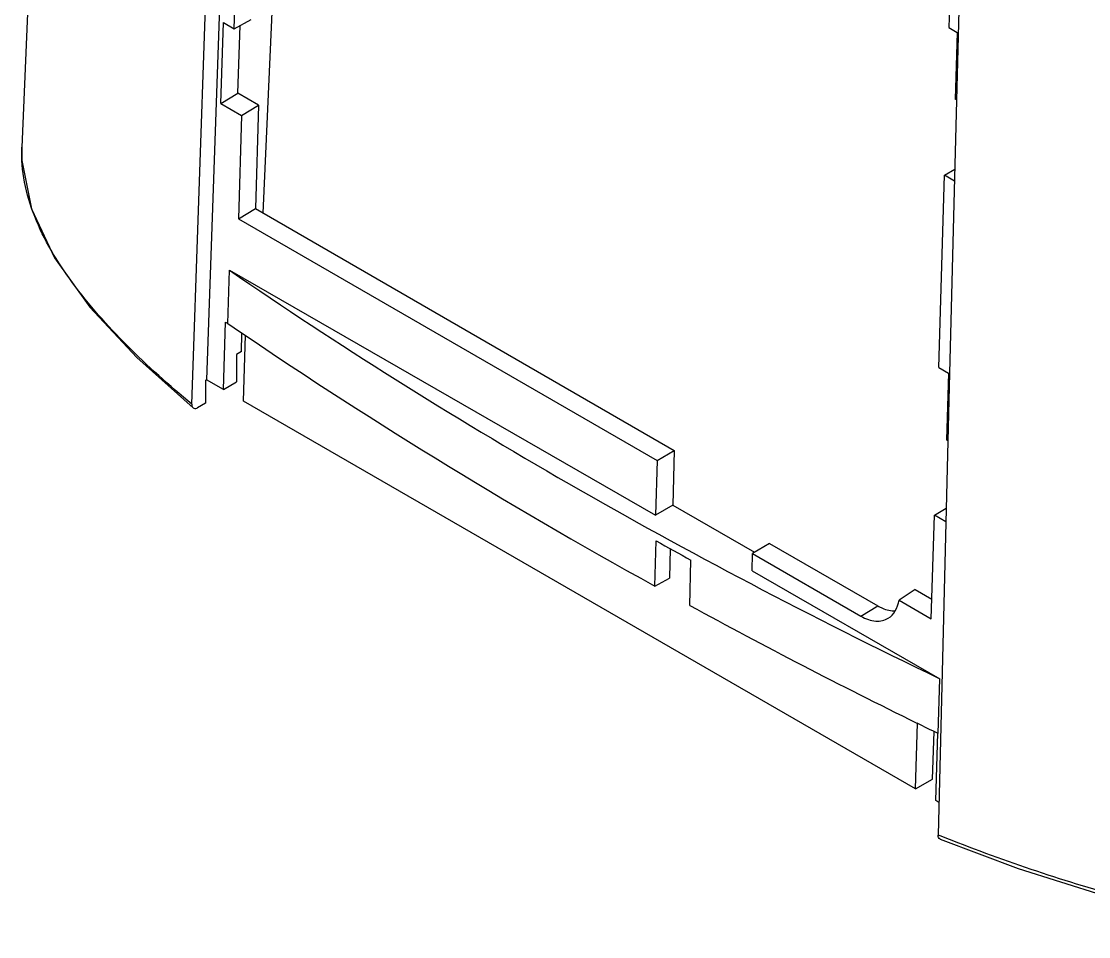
# Model space of a CAD drawing. Header units: millimetres. Extents: x 480 to 3134, y 272 to 1195.
# Drawn here: x 1159.9 to 1292.8, y 802.4 to 916.3 of the extents above; entities that cross this region are included whole.
import ezdxf

# ---------------------------------------------------------------- set-up
doc = ezdxf.new("R2010")
doc.units = ezdxf.units.MM

msp = doc.modelspace()

# ---------------------------------------------------------------- linework, layer by layer
at = {"color": 7, "linetype": 'Continuous'}
for p, q in [((1164.7, 1011.63), (1159.95, 900.68)), ((1181.12, 868.66), (1184.76, 976)), ((1186.49, 974.99), (1182.95, 871.72)), ((1190, 892.46), (1193.36, 968.26)), ((1186.39, 915.42), (1186.63, 923.72)), ((1276.71, 922.92), (1276.1, 898.46)), ((1275.52, 920.94), (1275.36, 915.57)), ((1184.74, 906.11), (1185.04, 916.2)), ((1185.04, 916.2), (1186.39, 915.42)), ((1186.39, 915.42), (1188.51, 916.56)), ((1186.86, 907.38), (1187.11, 915.81)), ((1275.36, 915.57), (1276.39, 914.97)), ((1276.39, 914.97), (1276.15, 906.67)), ((1184.74, 906.11), (1186.86, 907.38)), ((1189.41, 905.9), (1186.86, 907.38)), ((1276.3, 906.58), (1276.15, 906.67)), ((1184.74, 906.11), (1187.29, 904.63)), ((1187.29, 904.63), (1189.41, 905.9)), ((1189.41, 905.9), (1189.03, 893.02)), ((1187.29, 904.63), (1186.91, 891.75)), ((1276.1, 898.46), (1275.45, 872.53)), ((1274.1, 873.22), (1274.82, 897.17)), ((1274.82, 897.17), (1276.08, 897.93)), ((1276.05, 896.46), (1274.82, 897.17)), ((1186.91, 891.75), (1189.03, 893.02)), ((1189.03, 893.02), (1241.17, 862.92)), ((1186.91, 891.75), (1239.04, 861.65)), ((1185.6, 878.72), (1185.79, 885.35)), ((1185.79, 885.35), (1238.85, 854.83)), ((1185.05, 870.5), (1185.3, 878.89)), ((1185.3, 878.89), (1185.6, 878.72)), ((1187.28, 875.22), (1187.34, 877.45)), ((1187.56, 869.05), (1187.81, 877.26)), ((1174.26, 874.5), (1181.28, 868.21)), ((1187.28, 875.22), (1186.67, 874.87)), ((1186.67, 874.87), (1186.67, 871.44)), ((1274.1, 873.22), (1275.31, 872.53)), ((1182.83, 871.65), (1182.82, 868.8)), ((1182.83, 871.65), (1182.95, 871.72)), ((1185.05, 870.5), (1182.95, 871.72)), ((1275.45, 872.53), (1274.02, 815.02)), ((1275.31, 872.53), (1275.06, 864.23)), ((1185.05, 870.5), (1186.67, 871.44)), ((1271.21, 820.76), (1187.56, 869.05)), ((1182.82, 868.8), (1181.83, 868.23)), ((1275.24, 864.12), (1275.06, 864.23)), ((1239.04, 861.65), (1241.17, 862.92)), ((1241.17, 862.92), (1240.98, 856.1)), ((1239.04, 861.65), (1238.85, 854.83)), ((1240.98, 856.1), (1238.85, 854.83)), ((1240.98, 856.1), (1251.18, 850.23)), ((1273.56, 854.83), (1275.03, 855.71)), ((1273.17, 841.94), (1273.56, 854.83)), ((1274.99, 854), (1273.56, 854.83)), ((1238.74, 846.01), (1238.9, 851.65)), ((1240.66, 850.68), (1240.56, 846.99)), ((1253.04, 851.33), (1250.92, 850.07)), ((1253.04, 851.33), (1266.52, 843.55)), ((1243.1, 843.62), (1243.25, 849.26)), ((1250.85, 847.92), (1250.92, 850.07)), ((1250.92, 850.07), (1264.4, 842.28)), ((1250.85, 847.92), (1274.23, 834.48)), ((1238.74, 846.01), (1240.56, 846.99)), ((1271.18, 845.59), (1269.15, 844.26)), ((1271.18, 845.59), (1273.25, 844.4)), ((1269.15, 844.26), (1273.17, 841.94)), ((1264.4, 842.28), (1266.52, 843.55)), ((1274.04, 827.66), (1274.23, 834.48)), ((1271.21, 820.76), (1271.46, 828.94)), ((1273.33, 821.98), (1273.51, 827.92)), ((1273.72, 819.31), (1273.97, 827.7)), ((1273.97, 827.7), (1274.04, 827.66)), ((1271.21, 820.76), (1273.33, 821.98)), ((1274.12, 819.08), (1273.72, 819.31)), ((1274.41, 814.88), (1274.02, 815.02)), ((1274.4, 814.87), (1274.02, 815.02))]:
    msp.add_line(p, q, dxfattribs=at)
for points in [[(1159.95, 900.66), (1159.95, 899.01), (1161.14, 892.99), (1164.03, 886.89), (1168.42, 880.77), (1174.26, 874.5)], [(1274.27, 814.52), (1284, 810.87), (1294.52, 807.53), (1305.09, 804.9), (1315.67, 803.13), (1326.08, 802.36), (1336.06, 802.69), (1345.27, 804.07), (1353.8, 806.43), (1361.9, 809.8), (1369.79, 814.32), (1377.32, 819.97), (1384.25, 826.53), (1390.54, 833.78), (1396.27, 841.59), (1401.59, 850.02), (1406.63, 859.14), (1411.24, 868.52)]]:
    msp.add_lwpolyline(points, dxfattribs=at)
for centre, radius, start, end in [((1605.94, 1509.13), 758, 241.40061, 243.8074), ((1622.56, 1542.22), 795.02, 243.78477, 243.99379)]:
    msp.add_arc(centre, radius, start, end, dxfattribs=at)
for centre, major_axis, ratio, start_param, end_param in [((1736.05, 1162.33), (717.96, 12.91), 0.586307, -2.454526, -2.280009), ((1734.98, 1124.47), (717.26, -21.32), 0.556841, 3.856592, 3.965019), ((1735.14, 1130.11), (717.26, -21.32), 0.556841, -2.318166, -2.309802)]:
    msp.add_ellipse(centre, major_axis=major_axis, ratio=ratio, start_param=start_param, end_param=end_param, dxfattribs=at)
for points, knots in [([(1181.12, 868.66), (1178.32, 870.99), (1173.04, 875.71), (1167.22, 882.22), (1163.55, 887.73), (1161.46, 891.92), (1160.14, 896.25), (1159.89, 899.21), (1159.95, 900.66)], [0, 0, 0, 0, 0.275917, 0.536193, 0.659184, 0.776917, 0.889889, 1, 1, 1, 1]), ([(1181.12, 868.66), (1181.12, 868.61), (1181.12, 868.45), (1181.19, 868.28), (1181.28, 868.21)], [0, 0, 0, 0, 0.291744, 1, 1, 1, 1]), ([(1181.28, 868.21), (1181.33, 868.17), (1181.43, 868.13), (1181.53, 868.13), (1181.56, 868.13)], [0, 0, 0, 0, 0.731322, 1, 1, 1, 1]), ([(1181.56, 868.13), (1181.58, 868.14), (1181.68, 868.15), (1181.77, 868.19), (1181.83, 868.23)], [0, 0, 0, 0, 0.23049, 1, 1, 1, 1]), ([(1411.17, 868.56), (1408.88, 863.64), (1403.92, 853.8), (1395.03, 839.4), (1385.8, 827.98), (1376.71, 819.53), (1368.49, 813.54), (1358.75, 808.4), (1347.44, 804.64), (1334.96, 802.72), (1322.02, 802.72), (1309.28, 804.32), (1293.26, 807.96), (1281.78, 811.93), (1274.4, 814.87)], [0, 0, 0, 0, 0.096782, 0.196515, 0.301645, 0.357794, 0.417679, 0.482646, 0.553566, 0.629421, 0.707135, 0.783808, 0.85818, 1, 1, 1, 1]), ([(1267.82, 842.02), (1268.17, 842.24), (1268.8, 842.93), (1269.07, 843.8), (1269.15, 844.26)], [0, 0, 0, 0, 0.464922, 1, 1, 1, 1]), ([(1266.52, 843.55), (1266.7, 843.45), (1267.37, 843.1), (1268.14, 842.91), (1268.69, 842.94)], [0, 0, 0, 0, 0.276035, 1, 1, 1, 1]), ([(1264.4, 842.28), (1264.7, 842.11), (1265.29, 841.83), (1266.21, 841.62), (1267.08, 841.67), (1267.6, 841.88), (1267.82, 842.02)], [0, 0, 0, 0, 0.286958, 0.544637, 0.778496, 1, 1, 1, 1]), ([(1274.27, 814.52), (1274.19, 814.55), (1274.04, 814.71), (1274.02, 814.91), (1274.02, 815.02)], [0, 0, 0, 0, 0.444869, 1, 1, 1, 1])]:
    msp.add_open_spline(points, degree=3, knots=knots, dxfattribs=at)

doc.saveas('drawing.dxf')
